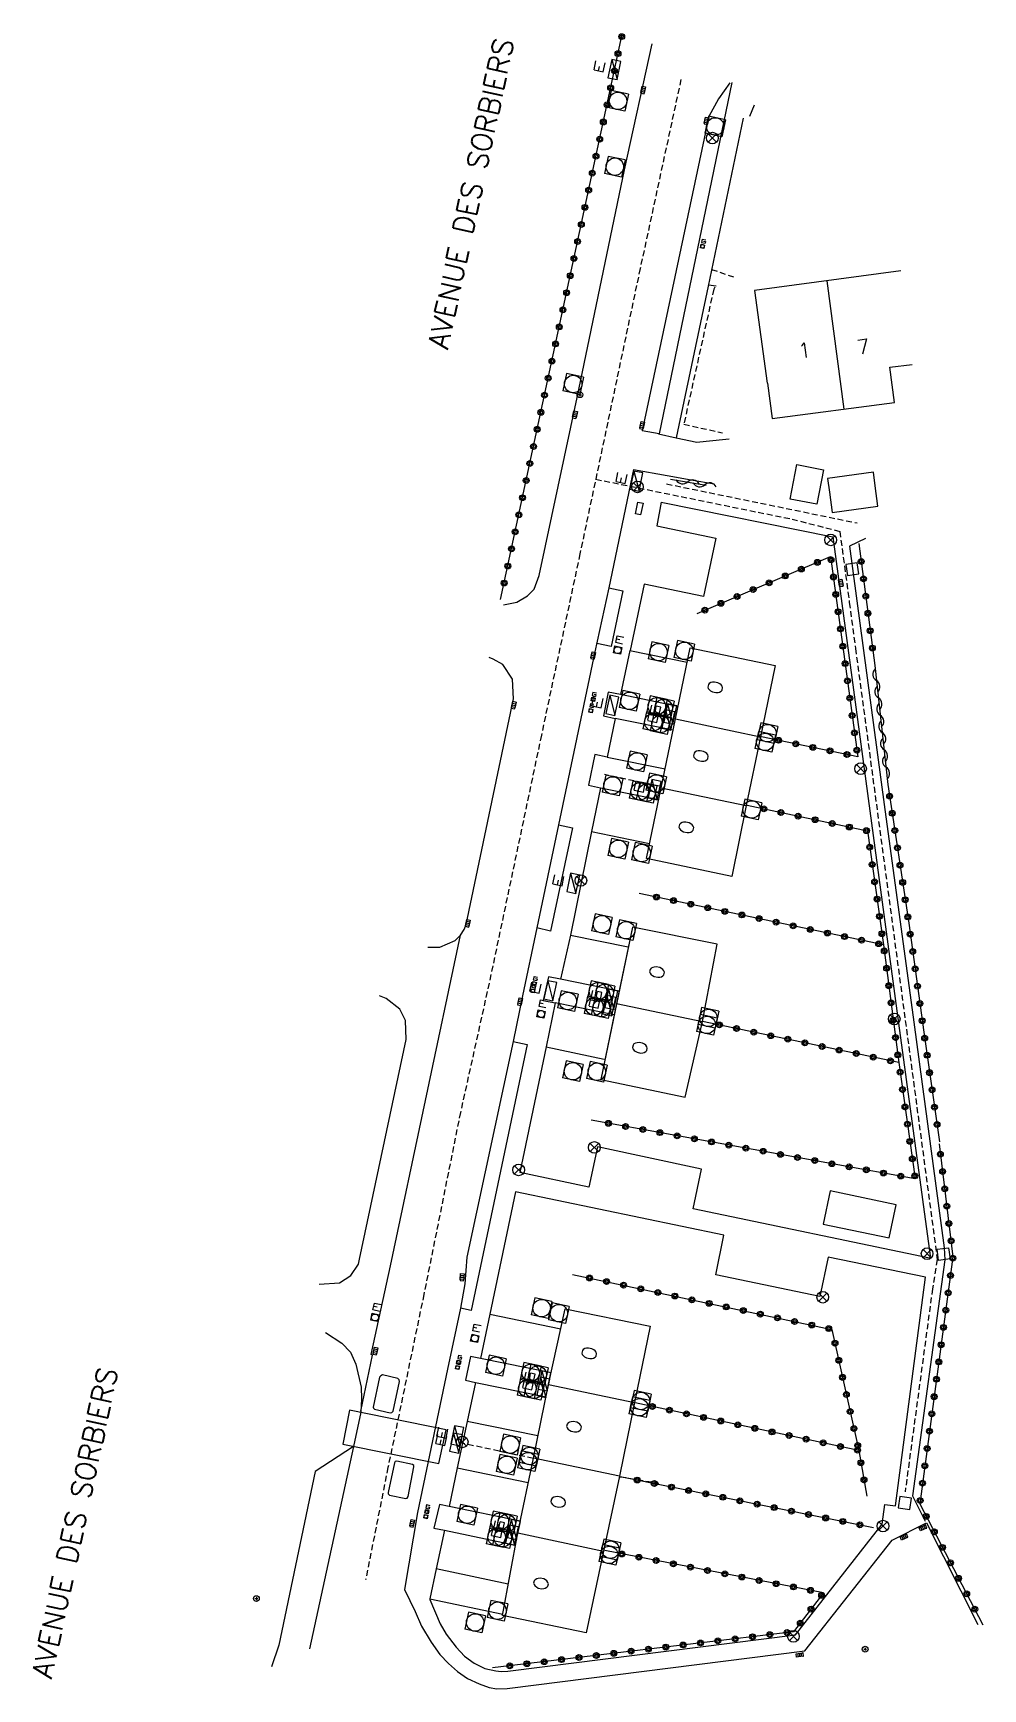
# Model space of a CAD drawing. Header units: millimetres. Extents: x 163000 to 163983, y 152000 to 152911.
# Drawn here: x 163504.9 to 163586.4, y 152184.2 to 152326.4 of the extents above; entities that cross this region are included whole.
import ezdxf
from ezdxf.enums import TextEntityAlignment as Align

# ---------------------------------------------------------------- set-up
doc = ezdxf.new("R2010")
doc.units = ezdxf.units.MM
doc.linetypes.add('DASHED', pattern=[0.75, 0.5, -0.25])
doc.layers.get('0').update_dxf_attribs({"linetype": 'CONTINUOUS'})
for name, color, linetype in [('W0001', 6, 'DASHED'), ('W0006', 2, 'CONTINUOUS'), ('W0008', 7, 'CONTINUOUS'), ('W0014', 7, 'CONTINUOUS'), ('W0015', 2, 'CONTINUOUS'), ('W0017', 7, 'CONTINUOUS'), ('W0020', 2, 'CONTINUOUS'), ('W0060', 7, 'DASHED'), ('W0061', 7, 'CONTINUOUS'), ('W0100', 7, 'CONTINUOUS'), ('W0103', 1, 'CONTINUOUS'), ('W0105', 7, 'CONTINUOUS'), ('W0112', 1, 'DASHED'), ('W0113', 2, 'DASHED'), ('W0310', 3, 'CONTINUOUS'), ('W0322', 7, 'CONTINUOUS'), ('W0323', 7, 'CONTINUOUS'), ('W0400', 7, 'CONTINUOUS'), ('W0410', 7, 'CONTINUOUS'), ('W0420', 7, 'CONTINUOUS'), ('W0421', 7, 'CONTINUOUS'), ('W0425', 7, 'CONTINUOUS'), ('W0430', 7, 'CONTINUOUS'), ('W0431', 7, 'CONTINUOUS'), ('W0432', 7, 'CONTINUOUS'), ('W0469', 7, 'CONTINUOUS'), ('W0856', 7, 'CONTINUOUS'), ('W0989', 7, 'CONTINUOUS'), ('W0991', 7, 'CONTINUOUS'), ('W1102', 7, 'CONTINUOUS')]:
    doc.layers.add(name, color=color, linetype=linetype)
doc.styles.get("Standard").update_dxf_attribs({"font": 'romans.shx', "width": 0.85})

# ---------------------------------------------------------------- blocks, each defined once
blk = doc.blocks.new('T469')
at = {"color": 0, "linetype": 'Continuous', "flags": 128}
for points in [[(-0.35, 0.35), (0.35, -0.35)], [(-0.35, -0.35), (0.35, 0.35)]]:
    blk.add_lwpolyline(points, dxfattribs=at)
at = {"color": 0, "linetype": 'Continuous'}
blk.add_circle((0, 0), 0.5, dxfattribs=at)
blk = doc.blocks.new('T400')
for p, q in [((-0.15, 0.3), (0.15, 0.3)), ((-0.15, -0.25), (-0.15, 0.3)), ((-0.15, 0.15), (0.15, 0.15)), ((-0.15, 0), (0.15, 0)), ((0.15, 0.3), (0.15, -0.25)), ((-0.15, -0.15), (0.15, -0.15)), ((-0.15, -0.25), (-0.15, -0.3)), ((-0.15, -0.3), (0.15, -0.3)), ((0.15, -0.3), (0.15, -0.25))]:
    blk.add_line(p, q)
blk = doc.blocks.new('T420')
for p, q in [((0.75, 0.75), (-0.75, 0.75)), ((-0.75, 0.75), (-0.75, -0.75)), ((0.75, 0.75), (0.75, -0.75)), ((0.75, -0.75), (-0.75, -0.75))]:
    blk.add_line(p, q)
blk.add_ellipse((0, 0), major_axis=(-0.53, 0.53), ratio=1, start_param=3.926991, end_param=10.210176)
blk = doc.blocks.new('T410')
for p, q in [((-0.3, 1.2), (0.3, 1.2)), ((-0.3, 0.6), (-0.3, 1.2)), ((0, 0.9), (-0.3, 0.9)), ((0.3, 0.6), (-0.3, 0.6)), ((-0.3, 0.3), (0.3, 0.3)), ((-0.3, -0.3), (-0.3, 0.3)), ((0.3, 0.3), (0.3, -0.3)), ((0.3, -0.3), (-0.3, -0.3))]:
    blk.add_line(p, q)
blk.add_ellipse((0, 0), major_axis=(-0.212, 0.212), ratio=1, start_param=3.926991, end_param=10.210176)
blk = doc.blocks.new('T425')
for p, q in [((-0.15, 0.6), (0.15, 0.6)), ((-0.15, 0.6), (-0.15, 0.3)), ((-0.15, 0.3), (0.15, 0.3)), ((-0.15, 0.15), (0.15, 0.15)), ((-0.15, -0.15), (-0.15, 0.15)), ((0, 0.45), (0.15, 0.45)), ((0.15, 0.45), (0.15, 0.3)), ((0.15, 0.15), (0.15, -0.15)), ((0.15, -0.15), (-0.15, -0.15))]:
    blk.add_line(p, q)
blk.add_ellipse((0, 0), major_axis=(-0.106, 0.106), ratio=1, start_param=3.926991, end_param=10.210176)
blk = doc.blocks.new('T856')
for p, q in [((-0.125, 0), (0.125, 0)), ((0, 0.125), (0, -0.125))]:
    blk.add_line(p, q)
blk.add_ellipse((0, 0), major_axis=(-0.177, 0.177), ratio=1, start_param=3.9269908, end_param=10.2101761)
blk = doc.blocks.new('T430')
at = {"flags": 128}
for points in [[(-0.4, 2.1), (0.4, 2.1)], [(-0.4, 2.1), (-0.4, 1.3)], [(-0.4, 1.7), (0, 1.7)], [(0.8, 0.8), (-0.8, 0.8)], [(-0.8, 0.8), (-0.8, 0)], [(0.8, 0.8), (-0.8, 0)], [(-0.8, 0), (0.8, 0)], [(-0.4, 1.3), (0.4, 1.3)], [(0.8, 0), (0.8, 0.8)]]:
    blk.add_lwpolyline(points, dxfattribs=at)
blk = doc.blocks.new('t432')
at = {"flags": 128}
for points in [[(-0.4, 2.1), (-0.4, 1.3)], [(-0.39, 2.1), (0.41, 2.1)], [(0, 1.7), (0.4, 1.7)], [(0.4, 1.3), (0.4, 1.7)], [(0.8, 0.8), (-0.8, 0.8)], [(-0.8, 0.8), (-0.8, 0)], [(0.8, 0.8), (-0.8, 0)], [(-0.8, 0), (0.8, 0)], [(-0.4, 1.3), (0.4, 1.3)], [(0.8, 0), (0.8, 0.8)]]:
    blk.add_lwpolyline(points, dxfattribs=at)
blk = doc.blocks.new('t310o')
at = {"color": 0, "linetype": 'Continuous'}
for centre, start, end in [((-0.5, 0.38), 216.8699, 323.1304), ((0.5, -0.37), 36.8699, 143.1303)]:
    blk.add_arc(centre, 0.625, start, end, dxfattribs=at)
blk = doc.blocks.new('t322o')
at = {"color": 0, "linetype": 'Continuous'}
for radius in [0.25, 0.15]:
    blk.add_circle((0, 0), radius, dxfattribs=at)
blk = doc.blocks.new('t323o')
at = {"color": 0, "linetype": 'Continuous'}
for radius in [0.25, 0.15]:
    blk.add_circle((0, 0), radius, dxfattribs=at)

msp = doc.modelspace()

# ---------------------------------------------------------------- linework, layer by layer
at = {"layer": 'W0001'}
msp.add_lwpolyline([(163560.5, 152322.38), (163557, 152306.16), (163551.83, 152281.65), (163548.52, 152266.09), (163544.19, 152245.53), (163541.57, 152233.7), (163538.43, 152218.07), (163535.35, 152203.22), (163533.43, 152193.57)], dxfattribs=at)
at = {"layer": 'W0006'}
for points in [[(163558.44, 152284.05), (163563.49, 152283.01), (163562.44, 152277.99), (163557.34, 152279.06)], [(163529.43, 152218.95), (163531.2, 152219.06), (163532.15, 152219.68), (163532.83, 152220.66), (163532.91, 152221.11), (163536.91, 152239.96), (163536.86, 152241.59), (163536.36, 152242.57), (163535.2, 152243.47), (163534.61, 152243.7)], [(163532.4, 152205.01), (163529.09, 152202.86), (163525.98, 152187.96), (163525.35, 152186.1)], [(163538.95, 152191.92), (163545.2, 152190.61)]]:
    msp.add_lwpolyline(points, dxfattribs=at)
at = {"layer": 'W0008'}
for points in [[(163545.26, 152277.29), (163546.42, 152277.51), (163547.34, 152278.04), (163547.9, 152278.63), (163548.33, 152279.79), (163551.6, 152295.09), (163555.67, 152314.62), (163558.02, 152325.44)], [(163564.69, 152322.09), (163563.73, 152320.73), (163562.9, 152319.2), (163557.17, 152292.23)], [(163556.43, 152288.91), (163554.31, 152278.75), (163553.12, 152273.25), (163549.99, 152258.39), (163548.12, 152249.55), (163546.9, 152243.71), (163546.09, 152239.79), (163542.13, 152221.27), (163541.94, 152218.97), (163541.57, 152216.9), (163540.45, 152211.64), (163537.88, 152199.35), (163536.78, 152192.72)], [(163533.02, 152208.05), (163534.01, 152212.85), (163533.92, 152212.92), (163535.57, 152220.53), (163541.58, 152248.93), (163541.9, 152249.39), (163542.07, 152249.82), (163546.13, 152269.21), (163546.05, 152270.89), (163545.21, 152272.16), (163544.39, 152272.61), (163544.05, 152272.77)], [(163538.77, 152247.88), (163539.81, 152247.88), (163541.13, 152248.47), (163541.58, 152248.93)], [(163529.98, 152214.8), (163531.4, 152213.87), (163532.12, 152213.12), (163532.58, 152212.08), (163533.04, 152210.11), (163533.07, 152209.11), (163533.01, 152207.97), (163532.4, 152205.01), (163528.6, 152187.65)], [(163536.78, 152192.72), (163537.69, 152190.85), (163538.22, 152189.57), (163539.06, 152188.21), (163539.81, 152187.16), (163540.55, 152186.38), (163541.31, 152185.68), (163542.17, 152185.08), (163543.17, 152184.64), (163544.04, 152184.33), (163544.69, 152184.2), (163545.59, 152184.24), (163571.13, 152187.46), (163578.63, 152196.97), (163581.58, 152198.45), (163585.98, 152189.73)]]:
    msp.add_lwpolyline(points, dxfattribs=at)
at = {"layer": 'W0014'}
for points in [[(163564.88, 152322.13), (163558.62, 152291.95), (163557.17, 152292.23)], [(163565.85, 152319.08), (163562.83, 152304.64), (163560.08, 152291.61)], [(163558.81, 152286.09), (163558.44, 152284.05)], [(163557.34, 152279.06), (163556.13, 152273.35), (163556.12, 152273.37), (163555.32, 152269.59), (163554.25, 152269.79), (163553.84, 152267.75), (163554.86, 152267.51), (163554.17, 152264.21), (163553.12, 152264.42), (163552.58, 152261.79), (163553.61, 152261.58), (163552.83, 152257.81), (163551.02, 152248.92), (163550.17, 152245.13), (163549.12, 152245.35), (163548.67, 152243.31), (163549.71, 152243.1), (163548.92, 152239.33), (163546.66, 152228.55)], [(163554.31, 152278.75), (163555.5, 152278.48), (163554.5, 152273.71), (163553.27, 152273.96)], [(163549.99, 152258.39), (163551.19, 152258.14), (163549.31, 152249.27), (163548.12, 152249.55)], [(163546.09, 152239.79), (163547.3, 152239.52), (163542.48, 152216.7), (163541.57, 152216.9)], [(163546.31, 152226.88), (163544.09, 152216.36), (163543.29, 152212.58), (163542.44, 152212.75), (163542.02, 152210.7), (163542.86, 152210.51), (163542.15, 152207.15), (163541.3, 152203.19), (163540.61, 152199.86), (163539.76, 152200.04), (163539.29, 152198.01), (163540.19, 152197.82), (163539.5, 152194.5), (163538.95, 152191.92), (163538.95, 152191.86), (163539.82, 152189.77), (163540.35, 152188.9), (163541.21, 152187.79), (163541.93, 152187.02), (163542.75, 152186.4), (163543.67, 152185.95), (163544.61, 152185.76), (163545.06, 152185.7), (163545.64, 152185.71), (163570.33, 152188.83), (163577.77, 152198.34), (163578, 152200.02), (163578.92, 152199.91)]]:
    msp.add_lwpolyline(points, dxfattribs=at)
at = {"layer": 'W0015'}
for points in [[(163534.2, 152208.23), (163535.53, 152207.9), (163535.68, 152207.94), (163535.79, 152208.04), (163536.35, 152210.58), (163536.31, 152210.74), (163536.2, 152210.85), (163534.87, 152211.16), (163534.74, 152211.09), (163534.63, 152210.97), (163534.07, 152208.4), (163534.11, 152208.31)], [(163535.49, 152200.82), (163536.87, 152200.54), (163537, 152200.57), (163537.08, 152200.72), (163537.58, 152203.26), (163537.57, 152203.39), (163537.46, 152203.47), (163536.11, 152203.76), (163535.97, 152203.73), (163535.92, 152203.61), (163535.36, 152201.05), (163535.38, 152200.94)]]:
    msp.add_lwpolyline(points, close=True, dxfattribs=at)
at = {"layer": 'W0017'}
for points in [[(163558.58, 152291.97), (163560.08, 152291.61), (163561.87, 152291.25), (163562.66, 152291.33), (163564.65, 152291.53)], [(163556.43, 152288.91), (163559.33, 152288.38), (163561.39, 152288.02), (163563.36, 152287.67)], [(163556.12, 152273.37), (163561.05, 152272.35)], [(163560.25, 152268.56), (163555.32, 152269.59)], [(163559.83, 152266.51), (163554.86, 152267.51)], [(163554.17, 152264.21), (163559.14, 152263.19)], [(163553.61, 152261.58), (163558.6, 152260.57)], [(163557.8, 152256.76), (163552.83, 152257.79)], [(163551.02, 152248.92), (163555.98, 152247.91)], [(163555.19, 152244.1), (163550.17, 152245.13)], [(163554.77, 152242.07), (163549.71, 152243.1)], [(163548.92, 152239.33), (163553.92, 152238.27)], [(163544.09, 152216.36), (163550.19, 152215.1)], [(163549.35, 152211.33), (163543.29, 152212.58)], [(163542.86, 152210.51), (163548.92, 152209.28)], [(163548.22, 152205.92), (163542.15, 152207.15)], [(163541.3, 152203.19), (163547.4, 152201.91)], [(163546.71, 152198.59), (163540.61, 152199.86)], [(163540.19, 152197.82), (163546.3, 152196.53)], [(163545.68, 152193.2), (163539.5, 152194.5)]]:
    msp.add_lwpolyline(points, dxfattribs=at)
at = {"layer": 'W0020'}
msp.add_lwpolyline([(163540.34, 152206.45), (163532.05, 152208.14), (163531.46, 152205.22), (163539.72, 152203.56)], close=True, dxfattribs=at)
at = {"layer": 'W0060'}
msp.add_lwpolyline([(163553.18, 152288.07), (163570.04, 152284.64), (163574.14, 152283.59), (163574.96, 152277.48), (163575.49, 152273.54), (163582.51, 152221.07), (163582.1, 152218.55), (163579.75, 152201.12)], dxfattribs=at)
at = {"layer": 'W0061'}
for points in [[(163558.81, 152286.09), (163573.54, 152283.11), (163576.23, 152263.21), (163579.19, 152241.37), (163581.89, 152221.38), (163581.85, 152221.19), (163561.55, 152225.42), (163562.26, 152228.83), (163553.35, 152230.73), (163552.6, 152227.29), (163546.66, 152228.55)], [(163576.34, 152282.98), (163574.97, 152282.31), (163577.96, 152260.15), (163580.51, 152241.44), (163583.1, 152222.06), (163583.16, 152221.03), (163580.37, 152200.77), (163581.46, 152198.59)], [(163578.92, 152199.91), (163581.51, 152219.54), (163573.14, 152221.28), (163572.43, 152217.88), (163563.49, 152219.75), (163564.19, 152223.16), (163546.31, 152226.88)]]:
    msp.add_lwpolyline(points, dxfattribs=at)
msp.add_lwpolyline([(163572.72, 152224.09), (163578.39, 152222.92), (163578.98, 152225.76), (163573.31, 152226.95)], close=True, dxfattribs=at)
at = {"layer": 'W0100'}
for points in [[(163579.38, 152305.96), (163566.83, 152304.26), (163567.9, 152296.32), (163567.94, 152296.32), (163567.94, 152296.32), (163568.34, 152293.28), (163578.85, 152294.64), (163578.45, 152297.68), (163580.36, 152297.93)], [(163557.54, 152255.49), (163558.81, 152261.56), (163560.03, 152267.48), (163561.3, 152273.58), (163568.6, 152272.08), (163567.34, 152265.96), (163566.11, 152260.06), (163564.86, 152253.95), (163557.54, 152255.49)], [(163556.33, 152249.59), (163553.62, 152236.53), (163560.87, 152235.01), (163562.34, 152241.51), (163563.6, 152248.13), (163556.33, 152249.59)], [(163553.62, 152236.53), (163560.87, 152235.01), (163562.34, 152241.51), (163563.6, 152248.13), (163556.33, 152249.59)], [(163556.33, 152249.59), (163554.96, 152243.05), (163553.62, 152236.53)], [(163545.18, 152190.5), (163546.5, 152197.6), (163547.83, 152204), (163549.13, 152210.34), (163550.57, 152216.83), (163557.85, 152215.33), (163556.52, 152208.78), (163555.22, 152202.47), (163553.86, 152196.03), (163552.38, 152189.01), (163545.18, 152190.5)]]:
    msp.add_lwpolyline(points, dxfattribs=at)
at = {"layer": 'W0103'}
for points in [[(163570.45, 152289.32), (163572.75, 152288.88), (163572.18, 152285.91), (163569.87, 152286.35), (163570.45, 152289.32)], [(163577.41, 152285.76), (163577.19, 152287.49), (163577.04, 152288.68), (163573.1, 152288.13), (163573.25, 152286.94), (163573.48, 152285.21), (163577.41, 152285.76)]]:
    msp.add_lwpolyline(points, dxfattribs=at)
at = {"layer": 'W0105'}
msp.add_lwpolyline([(163562.88, 152304.76), (163563.53, 152304.67)], dxfattribs=at)
at = {"layer": 'W0112'}
for points in [[(163563.13, 152306.08), (163565.03, 152305.43)], [(163563.4, 152304.56), (163563.32, 152304.39), (163560.75, 152292.78), (163564.07, 152292.05)], [(163559.26, 152287.67), (163575.64, 152284.31)]]:
    msp.add_lwpolyline(points, dxfattribs=at)
at = {"layer": 'W0113'}
for points in [[(163558.7, 152261.7), (163553.93, 152262.7)], [(163547.83, 152203.99), (163541.84, 152205.26)], [(163555.28, 152202.42), (163558.61, 152201.86)]]:
    msp.add_lwpolyline(points, dxfattribs=at)
at = {"layer": 'W0310'}
for points in [[(163566.79, 152320.17), (163566.39, 152319.21)], [(163559.6, 152288.08), (163562.68, 152287.55)], [(163577.14, 152272.08), (163578.28, 152261.84)]]:
    msp.add_lwpolyline(points, dxfattribs=at)
at = {"layer": 'W0322'}
for points in [[(163545.02, 152277.74), (163555.43, 152326.15)], [(163561.89, 152276.54), (163573.35, 152281.42), (163575.68, 152264.24), (163567.42, 152265.95)], [(163575.79, 152282.55), (163577.14, 152272.08)], [(163566.2, 152260.07), (163576.51, 152257.87), (163577.9, 152248.09), (163579.2, 152237.98), (163580.61, 152228), (163552.8, 152233.02)], [(163577.9, 152248.09), (163556.93, 152252.5)], [(163579.2, 152237.98), (163562.34, 152241.51)], [(163582.67, 152231.01), (163583.86, 152221.31), (163581, 152200.1), (163586.43, 152189.71)], [(163551.18, 152219.79), (163573.47, 152215.07), (163575.77, 152204.67), (163576.47, 152200.74)], [(163575.77, 152204.67), (163556.58, 152208.76)], [(163577.05, 152198.04), (163555.28, 152202.42)], [(163572.74, 152192.45), (163553.96, 152196.07)], [(163572.74, 152192.45), (163570.18, 152189.11), (163544.31, 152186)]]:
    msp.add_lwpolyline(points, dxfattribs=at)
at = {"layer": 'W0323'}
msp.add_lwpolyline([(163578.28, 152261.84), (163580.06, 152249.95), (163581.36, 152240.58), (163582.7, 152231.17)], dxfattribs=at)
at = {"layer": 'W0421'}
for points in [[(163574.66, 152280.73), (163574.8, 152279.79), (163575.79, 152279.93), (163575.64, 152280.88)], [(163582.62, 152220.98), (163582.49, 152221.95), (163583.48, 152222.08), (163583.61, 152221.12)], [(163580.15, 152199.59), (163580.3, 152200.57), (163579.31, 152200.73), (163579.16, 152199.74)]]:
    msp.add_lwpolyline(points, close=True, dxfattribs=at)
at = {"layer": 'W0431'}
msp.add_lwpolyline([(163556.59, 152285.09), (163556.81, 152286.1), (163557.25, 152286.01), (163557.03, 152285)], close=True, dxfattribs=at)
at = {"layer": 'W1102'}
for points in [[(163574.51, 152294.08), (163573.06, 152305.1)], [(163560.03, 152267.48), (163567.34, 152265.96)], [(163558.81, 152261.56), (163566.11, 152260.06)], [(163554.96, 152243.05), (163562.34, 152241.51)], [(163549.13, 152210.34), (163556.52, 152208.78)], [(163555.22, 152202.47), (163547.83, 152204)], [(163546.5, 152197.6), (163553.86, 152196.03)]]:
    msp.add_lwpolyline(points, dxfattribs=at)

# ---------------------------------------------------------------- block references
at = {"layer": 'W0310'}
for p, rotation in [((163561.08, 152287.83), 350.3831115084407), ((163562.55, 152287.58), 350.3831115084407), ((163577.28, 152270.78), 276.3524537375411), ((163577.45, 152269.29), 276.3524537375411), ((163577.61, 152267.8), 276.3524537375411), ((163577.78, 152266.31), 276.3524537375411), ((163577.94, 152264.82), 276.3524537375411), ((163578.11, 152263.33), 276.3524537375411)]:
    msp.add_blockref('t310o', p, dxfattribs=dict(at, rotation=rotation))
at = {"layer": 'W0322'}
for p, rotation in [((163555.42, 152326.07), 77.86150930073552), ((163555.1, 152324.61), 77.86150930073552), ((163554.79, 152323.14), 77.86150930073552), ((163554.47, 152321.67), 77.86150930073552), ((163554.16, 152320.21), 77.86150930073552), ((163553.84, 152318.74), 77.86150930073552), ((163553.53, 152317.27), 77.86150930073552), ((163553.21, 152315.81), 77.86150930073552), ((163552.89, 152314.34), 77.86150930073552), ((163552.58, 152312.88), 77.86150930073552), ((163552.26, 152311.41), 77.86150930073552), ((163551.95, 152309.94), 77.86150930073552), ((163551.63, 152308.48), 77.86150930073552), ((163551.32, 152307.01), 77.86150930073552), ((163551, 152305.54), 77.86150930073552), ((163550.69, 152304.08), 77.86150930073552), ((163550.37, 152302.61), 77.86150930073552), ((163550.06, 152301.14), 77.86150930073552), ((163549.74, 152299.68), 77.86150930073552), ((163549.43, 152298.21), 77.86150930073552), ((163549.11, 152296.74), 77.86150930073552), ((163548.79, 152295.28), 77.86150930073552), ((163548.48, 152293.81), 77.86150930073552), ((163548.16, 152292.35), 77.86150930073552), ((163547.85, 152290.88), 77.86150930073552), ((163547.53, 152289.41), 77.86150930073552), ((163547.22, 152287.95), 77.86150930073552), ((163546.9, 152286.48), 77.86150930073552), ((163546.59, 152285.01), 77.86150930073552), ((163546.27, 152283.55), 77.86150930073552), ((163545.96, 152282.08), 77.86150930073552), ((163572.22, 152280.93), 23.0487521733373), ((163573.39, 152281.15), 277.7175604677808), ((163575.98, 152281.01), 277.3544542982341), ((163545.64, 152280.61), 77.86150930073552), ((163569.46, 152279.76), 23.0487521733373), ((163570.84, 152280.35), 23.0487521733373), ((163573.59, 152279.67), 277.7175604677808), ((163545.32, 152279.15), 77.86150930073552), ((163566.7, 152278.59), 23.0487521733373), ((163568.08, 152279.17), 23.0487521733373), ((163573.79, 152278.18), 277.7175604677808), ((163576.18, 152279.52), 277.3544542982341), ((163562.56, 152276.82), 23.0487521733373), ((163563.94, 152277.41), 23.0487521733373), ((163565.32, 152278), 23.0487521733373), ((163573.99, 152276.69), 277.7175604677808), ((163576.37, 152278.03), 277.3544542982341), ((163576.56, 152276.55), 277.3544542982341), ((163574.2, 152275.21), 277.7175604677808), ((163576.75, 152275.06), 277.3544542982341), ((163574.4, 152273.72), 277.7175604677808), ((163576.94, 152273.57), 277.3544542982341), ((163574.6, 152272.23), 277.7175604677808), ((163574.8, 152270.75), 277.7175604677808), ((163575, 152269.26), 277.7175604677808), ((163575.2, 152267.78), 277.7175604677808), ((163568.89, 152265.65), 168.3090037062457), ((163570.36, 152265.35), 168.3090037062457), ((163575.4, 152266.29), 277.7175604677808), ((163571.83, 152265.04), 168.3090037062457), ((163573.3, 152264.74), 168.3090037062457), ((163574.76, 152264.43), 168.3090037062457), ((163575.61, 152264.8), 277.7175604677808), ((163567.62, 152259.77), 347.9327610003027), ((163569.09, 152259.45), 347.9327610003027), ((163570.56, 152259.14), 347.9327610003027), ((163572.02, 152258.83), 347.9327610003027), ((163573.49, 152258.51), 347.9327610003027), ((163574.96, 152258.2), 347.9327610003027), ((163576.43, 152257.89), 347.9327610003027), ((163576.71, 152256.47), 278.0463681145562), ((163576.92, 152254.99), 278.0463681145562), ((163577.13, 152253.5), 278.0463681145562), ((163558.4, 152252.19), 168.1158120316842), ((163559.87, 152251.88), 168.1158120316842), ((163561.34, 152251.57), 168.1158120316842), ((163562.8, 152251.27), 168.1158120316842), ((163577.34, 152252.02), 278.0463681145562), ((163564.27, 152250.96), 168.1158120316842), ((163565.74, 152250.65), 168.1158120316842), ((163567.21, 152250.34), 168.1158120316842), ((163568.67, 152250.03), 168.1158120316842), ((163570.14, 152249.72), 168.1158120316842), ((163577.55, 152250.53), 278.0463681145562), ((163571.61, 152249.41), 168.1158120316842), ((163573.08, 152249.1), 168.1158120316842), ((163574.55, 152248.79), 168.1158120316842), ((163576.01, 152248.49), 168.1158120316842), ((163577.76, 152249.04), 278.0463681145562), ((163577.48, 152248.18), 168.1158120316842), ((163577.96, 152247.56), 277.3694037442215), ((163578.16, 152246.07), 277.3694037442215), ((163578.35, 152244.58), 277.3694037442215), ((163578.54, 152243.1), 277.3694037442215), ((163563.81, 152241.21), 168.1698904570017), ((163578.73, 152241.61), 277.3694037442215), ((163565.28, 152240.9), 168.1698904570017), ((163566.75, 152240.59), 168.1698904570017), ((163568.21, 152240.28), 168.1698904570017), ((163569.68, 152239.98), 168.1698904570017), ((163578.93, 152240.12), 277.3694037442215), ((163571.15, 152239.67), 168.1698904570017), ((163572.62, 152239.36), 168.1698904570017), ((163574.09, 152239.05), 168.1698904570017), ((163575.56, 152238.75), 168.1698904570017), ((163577.02, 152238.44), 168.1698904570017), ((163579.12, 152238.63), 277.3694037442215), ((163578.49, 152238.13), 168.1698904570017), ((163579.32, 152237.15), 278.0550292223955), ((163579.53, 152235.66), 278.0550292223955), ((163579.74, 152234.18), 278.0550292223955), ((163554.28, 152232.76), 169.7678013779754), ((163579.95, 152232.69), 278.0550292223955), ((163555.75, 152232.49), 169.7678013779754), ((163557.23, 152232.23), 169.7678013779754), ((163558.7, 152231.96), 169.7678013779754), ((163560.18, 152231.69), 169.7678013779754), ((163561.66, 152231.43), 169.7678013779754), ((163580.16, 152231.21), 278.0550292223955), ((163563.13, 152231.16), 169.7678013779754), ((163564.61, 152230.89), 169.7678013779754), ((163566.08, 152230.63), 169.7678013779754), ((163567.56, 152230.36), 169.7678013779754), ((163569.04, 152230.09), 169.7678013779754), ((163570.51, 152229.83), 169.7678013779754), ((163582.78, 152230.12), 276.9909437776365), ((163571.99, 152229.56), 169.7678013779754), ((163573.47, 152229.29), 169.7678013779754), ((163574.94, 152229.03), 169.7678013779754), ((163576.42, 152228.76), 169.7678013779754), ((163577.89, 152228.49), 169.7678013779754), ((163580.37, 152229.72), 278.0550292223955), ((163582.97, 152228.63), 276.9909437776365), ((163579.37, 152228.23), 169.7678013779754), ((163580.58, 152228.24), 278.0550292223955), ((163583.15, 152227.14), 276.9909437776365), ((163583.33, 152225.65), 276.9909437776365), ((163583.51, 152224.16), 276.9909437776365), ((163583.7, 152222.67), 276.9909437776365), ((163583.85, 152221.18), 262.3249791488553), ((163552.65, 152219.48), 348.0439525081762), ((163554.12, 152219.17), 348.0439525081762), ((163555.58, 152218.86), 348.0439525081762), ((163557.05, 152218.55), 348.0439525081762), ((163583.65, 152219.7), 262.3249791488553), ((163558.52, 152218.24), 348.0439525081762), ((163559.99, 152217.93), 348.0439525081762), ((163561.45, 152217.61), 348.0439525081762), ((163562.92, 152217.3), 348.0439525081762), ((163564.39, 152216.99), 348.0439525081762), ((163583.45, 152218.21), 262.3249791488553), ((163565.86, 152216.68), 348.0439525081762), ((163567.32, 152216.37), 348.0439525081762), ((163568.79, 152216.06), 348.0439525081762), ((163570.26, 152215.75), 348.0439525081762), ((163583.24, 152216.72), 262.3249791488553), ((163571.73, 152215.44), 348.0439525081762), ((163573.19, 152215.13), 348.0439525081762), ((163583.04, 152215.24), 262.3249791488553), ((163573.73, 152213.88), 282.525298380074), ((163582.84, 152213.75), 262.3249791488553), ((163574.06, 152212.41), 282.525298380074), ((163582.64, 152212.27), 262.3249791488553), ((163574.38, 152210.95), 282.525298380074), ((163582.44, 152210.78), 262.3249791488553), ((163558.05, 152208.44), 167.9957510232958), ((163574.71, 152209.48), 282.525298380074), ((163582.24, 152209.29), 262.3249791488553), ((163559.52, 152208.13), 167.9957510232958), ((163560.98, 152207.82), 167.9957510232958), ((163562.45, 152207.51), 167.9957510232958), ((163563.92, 152207.2), 167.9957510232958), ((163575.03, 152208.02), 282.525298380074), ((163582.04, 152207.81), 262.3249791488553), ((163565.39, 152206.88), 167.9957510232958), ((163566.85, 152206.57), 167.9957510232958), ((163568.32, 152206.26), 167.9957510232958), ((163569.79, 152205.95), 167.9957510232958), ((163571.25, 152205.64), 167.9957510232958), ((163575.36, 152206.56), 282.525298380074), ((163581.84, 152206.32), 262.3249791488553), ((163572.72, 152205.32), 167.9957510232958), ((163574.19, 152205.01), 167.9957510232958), ((163575.66, 152204.7), 167.9957510232958), ((163575.68, 152205.09), 282.525298380074), ((163581.64, 152204.83), 262.3249791488553), ((163575.96, 152203.62), 280.0534639040935), ((163581.44, 152203.35), 262.3249791488553), ((163556.75, 152202.13), 168.6285594318141), ((163558.22, 152201.83), 168.6285594318141), ((163559.69, 152201.53), 168.6285594318141), ((163576.22, 152202.14), 280.0534639040935), ((163581.24, 152201.86), 262.3249791488553), ((163561.16, 152201.24), 168.6285594318141), ((163562.63, 152200.94), 168.6285594318141), ((163564.1, 152200.65), 168.6285594318141), ((163565.57, 152200.35), 168.6285594318141), ((163567.04, 152200.06), 168.6285594318141), ((163581.04, 152200.37), 262.3249791488553), ((163568.51, 152199.76), 168.6285594318141), ((163569.99, 152199.46), 168.6285594318141), ((163571.46, 152199.17), 168.6285594318141), ((163572.93, 152198.87), 168.6285594318141), ((163574.4, 152198.58), 168.6285594318141), ((163581.57, 152199.01), 297.5606608645158), ((163575.87, 152198.28), 168.6285594318141), ((163582.26, 152197.68), 297.5606608645158), ((163555.43, 152195.78), 169.099921116654), ((163582.96, 152196.35), 297.5606608645158), ((163556.9, 152195.5), 169.099921116654), ((163558.37, 152195.22), 169.099921116654), ((163559.85, 152194.93), 169.099921116654), ((163561.32, 152194.65), 169.099921116654), ((163562.79, 152194.36), 169.099921116654), ((163583.65, 152195.02), 297.5606608645158), ((163564.27, 152194.08), 169.099921116654), ((163565.74, 152193.8), 169.099921116654), ((163567.21, 152193.51), 169.099921116654), ((163568.68, 152193.23), 169.099921116654), ((163570.16, 152192.95), 169.099921116654), ((163584.34, 152193.69), 297.5606608645158), ((163571.63, 152192.66), 169.099921116654), ((163572.58, 152192.23), 232.455673931585), ((163585.04, 152192.36), 297.5606608645158), ((163571.67, 152191.04), 232.455673931585), ((163585.73, 152191.04), 297.5606608645158), ((163566.65, 152188.68), 186.8495847528791), ((163568.13, 152188.86), 186.8495847528791), ((163569.62, 152189.04), 186.8495847528791), ((163570.75, 152189.85), 232.455673931585), ((163554.73, 152187.25), 186.8495847528791), ((163556.22, 152187.43), 186.8495847528791), ((163557.71, 152187.61), 186.8495847528791), ((163559.2, 152187.79), 186.8495847528791), ((163560.69, 152187.97), 186.8495847528791), ((163562.18, 152188.14), 186.8495847528791), ((163563.67, 152188.32), 186.8495847528791), ((163565.16, 152188.5), 186.8495847528791), ((163545.8, 152186.18), 186.8495847528791), ((163547.28, 152186.36), 186.8495847528791), ((163548.77, 152186.53), 186.8495847528791), ((163550.26, 152186.71), 186.8495847528791), ((163551.75, 152186.89), 186.8495847528791), ((163553.24, 152187.07), 186.8495847528791)]:
    msp.add_blockref('t322o', p, dxfattribs=dict(at, rotation=rotation))
at = {"layer": 'W0323'}
for p, rotation in [((163578.42, 152260.86), 278.5423564418205), ((163578.65, 152259.38), 278.5423564418205), ((163578.87, 152257.9), 278.5423564418205), ((163579.09, 152256.41), 278.5423564418205), ((163579.31, 152254.93), 278.5423564418205), ((163579.54, 152253.45), 278.5423564418205), ((163579.76, 152251.96), 278.5423564418205), ((163579.98, 152250.48), 278.5423564418205), ((163580.19, 152249), 277.8865072758438), ((163580.4, 152247.51), 277.8865072758438), ((163580.61, 152246.02), 277.8865072758438), ((163580.81, 152244.54), 277.8865072758438), ((163581.02, 152243.05), 277.8865072758438), ((163581.22, 152241.57), 277.8865072758438), ((163581.43, 152240.08), 278.0839008698166), ((163581.64, 152238.6), 278.0839008698166), ((163581.85, 152237.11), 278.0839008698166), ((163582.06, 152235.63), 278.0839008698166), ((163582.27, 152234.14), 278.0839008698166), ((163582.49, 152232.66), 278.0839008698166)]:
    msp.add_blockref('t323o', p, dxfattribs=dict(at, rotation=rotation))
at = {"layer": 'W0400'}
for p, rotation in [((163557.26, 152321.49), 348), ((163562.7, 152318.84), 348), ((163551.4, 152293.61), 348), ((163557.16, 152292.69), 348), ((163574.23, 152279.16), 9), ((163552.97, 152272.93), 348), ((163546.14, 152268.67), 348), ((163542.2, 152249.94), 348), ((163546.69, 152243.21), 348), ((163541.71, 152219.55), 355), ((163534.27, 152213.21), 348), ((163537.43, 152198.41), 348), ((163579.66, 152197.24), 115), ((163581.29, 152198.02), 115), ((163570.71, 152187.11), 97.99999999999994)]:
    msp.add_blockref('T400', p, dxfattribs=dict(at, rotation=rotation))
at = {"layer": 'W0410', "rotation": 348}
for p in [(163555.07, 152273.39), (163548.49, 152242.14), (163534.23, 152216.09), (163542.8, 152214.29)]:
    msp.add_blockref('T410', p, dxfattribs=at)
at = {"layer": 'W0420', "rotation": 348}
for p in [(163555.1, 152320.55), (163563.45, 152318.36), (163554.83, 152314.9), (163551.25, 152296.24), (163560.79, 152273.33), (163558.58, 152273.22), (163556.08, 152269.04), (163558.43, 152268.57), (163559.02, 152268.43), (163558.13, 152267.2), (163558.74, 152267.04), (163567.94, 152266.26), (163567.73, 152265.51), (163556.72, 152263.83), (163558.37, 152261.94), (163554.63, 152261.77), (163556.96, 152261.26), (163557.55, 152261.15), (163566.57, 152259.71), (163555.12, 152256.33), (163557.14, 152255.97), (163553.72, 152249.86), (163555.8, 152249.34), (163553.38, 152244.11), (163553.95, 152243.97), (163550.79, 152243.26), (163553.07, 152242.78), (163553.69, 152242.65), (163562.73, 152241.21), (163562.86, 152241.81), (163551.23, 152237.23), (163553.28, 152237.19), (163548.54, 152216.89), (163550.02, 152216.46), (163544.61, 152211.95), (163547.6, 152211.33), (163548.2, 152211.18), (163547.32, 152210), (163547.89, 152209.88), (163556.93, 152208.38), (163557.07, 152208.92), (163545.85, 152205.17), (163547.37, 152203.75), (163547.5, 152204.2), (163545.54, 152203.44), (163542.15, 152199.15), (163544.96, 152198.56), (163545.54, 152198.44), (163544.68, 152197.23), (163545.21, 152197.14), (163554.34, 152195.7), (163554.45, 152196.15), (163544.75, 152190.91), (163542.83, 152189.9)]:
    msp.add_blockref('T420', p, dxfattribs=at)
at = {"layer": 'W0425', "rotation": 348}
for p in [(163562.36, 152308.06), (163552.76, 152268.19), (163552.97, 152269.16), (163547.78, 152244.13), (163547.91, 152244.75), (163541.32, 152211.79), (163541.42, 152212.24), (163538.6, 152198.99), (163538.68, 152199.4)]:
    msp.add_blockref('T425', p, dxfattribs=at)
at = {"layer": 'W0430', "rotation": 78}
for p in [(163555.18, 152323.16), (163557.07, 152287.82), (163555, 152268.57), (163551.65, 152253.28), (163549.68, 152244.06), (163541.59, 152205.22), (163541.69, 152205.85)]:
    msp.add_blockref('T430', p, dxfattribs=at)
at = {"layer": 'W0432', "rotation": 78}
for p in [(163559.8, 152267.31), (163559.97, 152267.83), (163558.63, 152261.32), (163554.91, 152243.33), (163554.75, 152242.78), (163549.18, 152210.56), (163549.07, 152210.01), (163546.55, 152197.8), (163546.38, 152197.32)]:
    msp.add_blockref('t432', p, dxfattribs=at)
at = {"layer": 'W0469'}
for p in [(163563.2, 152317.36), (163556.77, 152287.41), (163573.36, 152282.85), (163575.93, 152263.21), (163551.91, 152253.61), (163578.82, 152241.72), (163553.07, 152230.69), (163546.57, 152228.76), (163581.64, 152221.57), (163572.68, 152217.83), (163541.73, 152205.4), (163577.85, 152198.18), (163570.16, 152188.71)]:
    msp.add_blockref('T469', p, dxfattribs=at)
at = {"layer": 'W0856'}
for p in [(163551.83, 152295.32), (163524.05, 152191.95), (163576.32, 152187.61)]:
    msp.add_blockref('T856', p, dxfattribs=at)

# ---------------------------------------------------------------- texts
at = {"layer": 'W0989'}
for p in [(163539.61, 152299.34), (163505.6, 152185.21)]:
    msp.add_text('AVENUE DES SORBIERS', height=1.75, rotation=77.851, dxfattribs=at).set_placement(p, align=Align.MIDDLE_LEFT)
at = {"layer": 'W0991'}
for s, rotation, p in [('1', 7.7087, (163571.2, 152298.52)), ('7', 7.7087, (163576.24, 152298.83)), ('O', 78.2562, (163564.06, 152270.07)), ('O', 78.2562, (163562.83, 152264.17)), ('O', 78.2562, (163561.58, 152258.05)), ('O', 78.2562, (163559.06, 152245.62)), ('O', 78.2562, (163557.59, 152239.12)), ('O', 78.2562, (163553.24, 152212.88)), ('O', 78.2562, (163551.93, 152206.58)), ('O', 78.2562, (163550.58, 152200.13)), ('O', 78.2562, (163549.1, 152193.12))]:
    msp.add_text(s, height=1.25, rotation=rotation, dxfattribs=at).set_placement(p, align=Align.CENTER)

doc.saveas('drawing.dxf')
